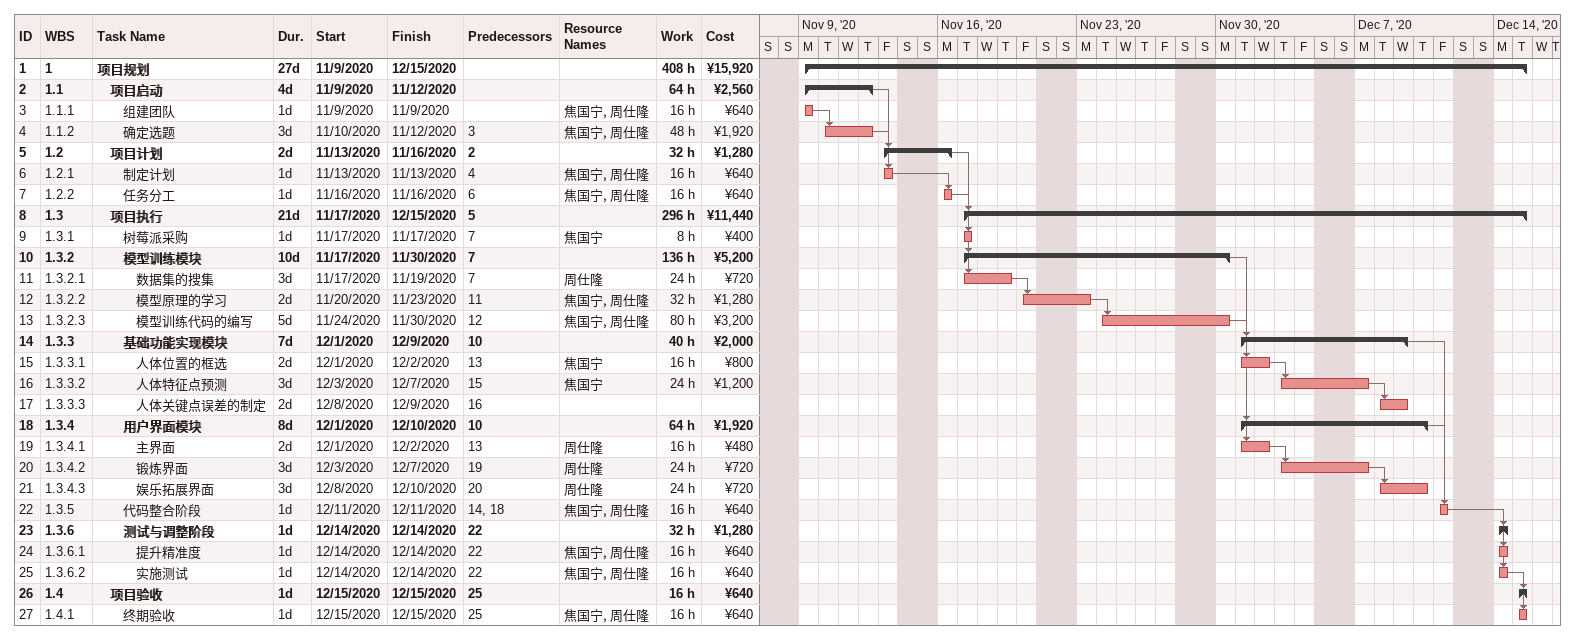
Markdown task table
| ID | WBS | Task | Duration | Start | Finish | Predecessors | Resources | Work (h) | Cost (¥) |
|---|---|---|---|---|---|---|---|---|---|
| 1 | 1 | **项目规划** | 27d | 2020-11-09 | 2020-12-15 |  |  | 408 | 15920 |
| 2 | 1.1 | **项目启动** | 4d | 2020-11-09 | 2020-11-12 |  |  | 64 | 2560 |
| 3 | 1.1.1 | 组建团队 | 1d | 2020-11-09 | 2020-11-09 |  | 焦国宁, 周仕隆 | 16 | 640 |
| 4 | 1.1.2 | 确定选题 | 3d | 2020-11-10 | 2020-11-12 | 3 | 焦国宁, 周仕隆 | 48 | 1920 |
| 5 | 1.2 | **项目计划** | 2d | 2020-11-13 | 2020-11-16 | 2 |  | 32 | 1280 |
| 6 | 1.2.1 | 制定计划 | 1d | 2020-11-13 | 2020-11-13 | 4 | 焦国宁, 周仕隆 | 16 | 640 |
| 7 | 1.2.2 | 任务分工 | 1d | 2020-11-16 | 2020-11-16 | 6 | 焦国宁, 周仕隆 | 16 | 640 |
| 8 | 1.3 | **项目执行** | 21d | 2020-11-17 | 2020-12-15 | 5 |  | 296 | 11440 |
| 9 | 1.3.1 | 树莓派采购 | 1d | 2020-11-17 | 2020-11-17 | 7 | 焦国宁 | 8 | 400 |
| 10 | 1.3.2 | **模型训练模块** | 10d | 2020-11-17 | 2020-11-30 | 7 |  | 136 | 5200 |
| 11 | 1.3.2.1 | 数据集的搜集 | 3d | 2020-11-17 | 2020-11-19 | 7 | 周仕隆 | 24 | 720 |
| 12 | 1.3.2.2 | 模型原理的学习 | 2d | 2020-11-20 | 2020-11-23 | 11 | 焦国宁, 周仕隆 | 32 | 1280 |
| 13 | 1.3.2.3 | 模型训练代码的编写 | 5d | 2020-11-24 | 2020-11-30 | 12 | 焦国宁, 周仕隆 | 80 | 3200 |
| 14 | 1.3.3 | **基础功能实现模块** | 7d | 2020-12-01 | 2020-12-09 | 10 |  | 40 | 2000 |
| 15 | 1.3.3.1 | 人体位置的框选 | 2d | 2020-12-01 | 2020-12-02 | 13 | 焦国宁 | 16 | 800 |
| 16 | 1.3.3.2 | 人体特征点预测 | 3d | 2020-12-03 | 2020-12-07 | 15 | 焦国宁 | 24 | 1200 |
| 17 | 1.3.3.3 | 人体关键点误差的制定 | 2d | 2020-12-08 | 2020-12-09 | 16 |  |  |  |
| 18 | 1.3.4 | **用户界面模块** | 8d | 2020-12-01 | 2020-12-10 | 10 |  | 64 | 1920 |
| 19 | 1.3.4.1 | 主界面 | 2d | 2020-12-01 | 2020-12-02 | 13 | 周仕隆 | 16 | 480 |
| 20 | 1.3.4.2 | 锻炼界面 | 3d | 2020-12-03 | 2020-12-07 | 19 | 周仕隆 | 24 | 720 |
| 21 | 1.3.4.3 | 娱乐拓展界面 | 3d | 2020-12-08 | 2020-12-10 | 20 | 周仕隆 | 24 | 720 |
| 22 | 1.3.5 | 代码整合阶段 | 1d | 2020-12-11 | 2020-12-11 | 14, 18 | 焦国宁, 周仕隆 | 16 | 640 |
| 23 | 1.3.6 | **测试与调整阶段** | 1d | 2020-12-14 | 2020-12-14 | 22 |  | 32 | 1280 |
| 24 | 1.3.6.1 | 提升精准度 | 1d | 2020-12-14 | 2020-12-14 | 22 | 焦国宁, 周仕隆 | 16 | 640 |
| 25 | 1.3.6.2 | 实施测试 | 1d | 2020-12-14 | 2020-12-14 | 22 | 焦国宁, 周仕隆 | 16 | 640 |
| 26 | 1.4 | **项目验收** | 1d | 2020-12-15 | 2020-12-15 | 25 |  | 16 | 640 |
| 27 | 1.4.1 | 终期验收 | 1d | 2020-12-15 | 2020-12-15 | 25 | 焦国宁, 周仕隆 | 16 | 640 |
